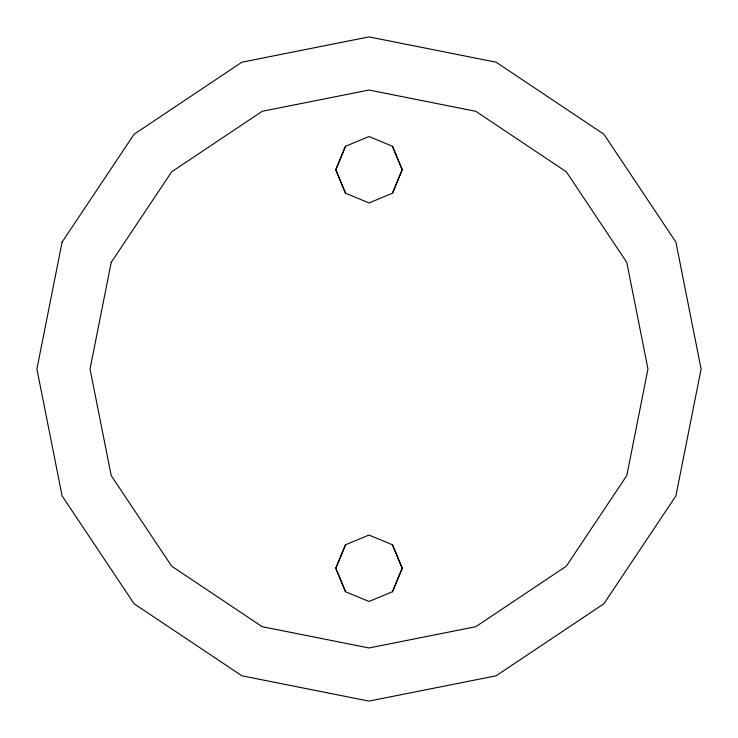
<?xml version="1.0" encoding="UTF-8"?>
<svg xmlns="http://www.w3.org/2000/svg" width="738" height="738" viewBox="0 0 738 738"><rect width="100%" height="100%" fill="white"/><g stroke="black" fill="none" stroke-linecap="round" stroke-linejoin="round"><path stroke-width="1.11" d="M345.522 146.262L335.79 169.74L345.513 193.208L369 202.95L392.487 193.208L402.21 169.74L392.487 146.272L369 136.53L345.513 146.272L335.799 169.74L345.522 193.218M392.487 193.208L402.201 169.74L392.478 146.262M345.513 544.792L335.799 568.26L345.513 591.728L369 601.47L392.487 591.728L402.21 568.26L392.487 544.792L369 535.05L345.513 544.792L335.79 568.26L345.522 591.738M392.487 591.728L402.201 568.26L392.478 544.782M62.112 242.073L36.9 369L62.112 495.927L134.095 603.758L241.861 675.796L369 701.1L496.139 675.796L603.905 603.749L675.888 495.927L701.1 369L675.888 242.073L603.905 134.242L496.139 62.204L369 36.9L241.861 62.204L134.095 134.251L62.112 242.073M111.207 262.405L90.036 369L111.207 475.595L171.668 566.175L262.193 626.7L369 647.964L475.798 626.71L566.332 566.184L626.793 475.595L647.964 369L626.793 262.405L566.332 171.825L475.807 111.3L369 90.036L262.202 111.29L171.668 171.816L111.207 262.405"/></g></svg>
